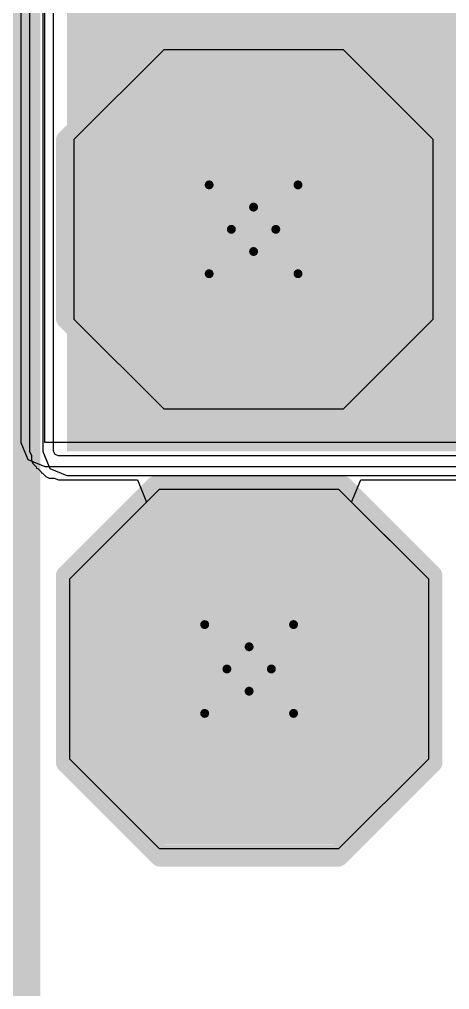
# Model space of a CAD drawing. Header units: inches. Extents: x -4 to 389, y 0 to 108.
# Drawn here: x 0.13 to 2.59, y 8.17 to 13.72 of the extents above; entities that cross this region are included whole.
import ezdxf

# ---------------------------------------------------------------- set-up
doc = ezdxf.new("R2010")
doc.units = ezdxf.units.IN
for name, color, linetype in [('Board Outline', 76, 'Continuous'), ('Bottom Layer', 5, 'Continuous'), ('Bottom Solder', 6, 'Continuous'), ('Drill Drawing', 1, 'Continuous'), ('Multi-Layer', 9, 'Continuous'), ('Pad Holes', 156, 'Continuous'), ('Signal_1', 16, 'Continuous'), ('Signal_2', 76, 'Continuous'), ('Top Layer', 1, 'Continuous'), ('Top Overlay', 2, 'Continuous'), ('Top Solder', 216, 'Continuous')]:
    doc.layers.add(name, color=color, linetype=linetype)

msp = doc.modelspace()

# ---------------------------------------------------------------- hatches: boundary and pattern name
at = {"layer": 'Bottom Layer'}
for points in [[(0.5732, 12.9722), (0.5732, 12.0722), (1.0232, 11.6222), (1.9232, 11.6222), (2.3732, 12.0722), (2.3732, 12.9722), (1.9232, 13.4222), (1.0232, 13.4222)], [(0.9978, 9.1076), (1.8978, 9.1076), (2.3478, 9.5576), (2.3478, 10.4576), (1.8978, 10.9076), (0.9978, 10.9076), (0.5478, 10.4576), (0.5478, 9.5576)]]:
    msp.add_hatch(color=5, dxfattribs=at).paths.add_polyline_path(points)
at = {"layer": 'Bottom Solder'}
for points in [[(0.4716, 13.023), (0.4716, 12.0214), (0.9724, 11.5206), (1.974, 11.5206), (2.4748, 12.0214), (2.4748, 13.023), (1.974, 13.5238), (0.9724, 13.5238)], [(0.947, 9.006), (1.9486, 9.006), (2.4494, 9.5068), (2.4494, 10.5084), (1.9486, 11.0092), (0.947, 11.0092), (0.4462, 10.5084), (0.4462, 9.5068)]]:
    msp.add_hatch(color=6, dxfattribs=at).paths.add_polyline_path(points)
at = {"layer": 'Multi-Layer'}
for points in [[(0.5732, 12.9722), (0.5732, 12.0722), (1.0232, 11.6222), (1.9232, 11.6222), (2.3732, 12.0722), (2.3732, 12.9722), (1.9232, 13.4222), (1.0232, 13.4222)], [(0.9978, 9.1076), (1.8978, 9.1076), (2.3478, 9.5576), (2.3478, 10.4576), (1.8978, 10.9076), (0.9978, 10.9076), (0.5478, 10.4576), (0.5478, 9.5576)]]:
    msp.add_hatch(color=9, dxfattribs=at).paths.add_polyline_path(points)
at = {"layer": 'Pad Holes'}
h = msp.add_hatch(color=7, dxfattribs=at)
edge = h.paths.add_edge_path()
edge.add_arc((1.4732, 12.5222), 0.46, 0, 360)
h = msp.add_hatch(color=7, dxfattribs=at)
edge = h.paths.add_edge_path()
edge.add_arc((1.4478, 10.0076), 0.46, 0, 360)
at = {"layer": 'Signal_1'}
for points in [[(0.5732, 12.9722), (0.5732, 12.0722), (1.0232, 11.6222), (1.9232, 11.6222), (2.3732, 12.0722), (2.3732, 12.9722), (1.9232, 13.4222), (1.0232, 13.4222)], [(0.9978, 9.1076), (1.8978, 9.1076), (2.3478, 9.5576), (2.3478, 10.4576), (1.8978, 10.9076), (0.9978, 10.9076), (0.5478, 10.4576), (0.5478, 9.5576)]]:
    msp.add_hatch(color=16, dxfattribs=at).paths.add_polyline_path(points)
at = {"layer": 'Signal_2'}
for points in [[(0.5732, 12.9722), (0.5732, 12.0722), (1.0232, 11.6222), (1.9232, 11.6222), (2.3732, 12.0722), (2.3732, 12.9722), (1.9232, 13.4222), (1.0232, 13.4222)], [(0.9978, 9.1076), (1.8978, 9.1076), (2.3478, 9.5576), (2.3478, 10.4576), (1.8978, 10.9076), (0.9978, 10.9076), (0.5478, 10.4576), (0.5478, 9.5576)]]:
    msp.add_hatch(color=76, dxfattribs=at).paths.add_polyline_path(points)
at = {"layer": 'Top Layer'}
for points in [[(0.4064, 11.2522), (6.4008, 11.2522), (6.4008, 14.986), (0.4064, 14.986)], [(0.5732, 12.9722), (0.5732, 12.0722), (1.0232, 11.6222), (1.9232, 11.6222), (2.3732, 12.0722), (2.3732, 12.9722), (1.9232, 13.4222), (1.0232, 13.4222)], [(0.9978, 9.1076), (1.8978, 9.1076), (2.3478, 9.5576), (2.3478, 10.4576), (1.8978, 10.9076), (0.9978, 10.9076), (0.5478, 10.4576), (0.5478, 9.5576)]]:
    msp.add_hatch(color=1, dxfattribs=at).paths.add_polyline_path(points)
at = {"layer": 'Top Solder'}
for points in [[(0.4716, 13.023), (0.4716, 12.0214), (0.9724, 11.5206), (1.974, 11.5206), (2.4748, 12.0214), (2.4748, 13.023), (1.974, 13.5238), (0.9724, 13.5238)], [(0.947, 9.006), (1.9486, 9.006), (2.4494, 9.5068), (2.4494, 10.5084), (1.9486, 11.0092), (0.947, 11.0092), (0.4462, 10.5084), (0.4462, 9.5068)]]:
    msp.add_hatch(color=216, dxfattribs=at).paths.add_polyline_path(points)

# ---------------------------------------------------------------- linework, layer by layer
at = {"layer": 'Board Outline'}
msp.add_lwpolyline([(0, 49.9364, 0.508, 0.508, 0), (0, 0, 0.508, 0.508, 0)], format="xyseb", dxfattribs=at)
at = {"layer": 'Bottom Layer'}
for p, q in [((0.1419, 21.2256), (0.1419, 11.303)), ((0.2794, 11.303), (0.2794, 21.2256)), ((0.1419, 11.303), (0.1822, 11.2058)), ((8.128, 11.303), (0.2794, 11.303)), ((0.1822, 11.2058), (0.2794, 11.1655)), ((0.2794, 11.1655), (8.128, 11.1655))]:
    msp.add_line(p, q, dxfattribs=at)
at = {"layer": 'Drill Drawing'}
for points in [[(1.2192, 12.7762, 0.0508, 0.0508, 0), (1.4732, 12.6492, 0.0508, 0.0508, 0)], [(1.2192, 12.7762, 0.0508, 0.0508, 0), (1.3462, 12.5222, 0.0508, 0.0508, 0)], [(1.4732, 12.6492, 0.0508, 0.0508, 0), (1.7272, 12.7762, 0.0508, 0.0508, 0)], [(1.6002, 12.5222, 0.0508, 0.0508, 0), (1.7272, 12.7762, 0.0508, 0.0508, 0)], [(1.2192, 12.2682, 0.0508, 0.0508, 0), (1.3462, 12.5222, 0.0508, 0.0508, 0)], [(1.6002, 12.5222, 0.0508, 0.0508, 0), (1.7272, 12.2682, 0.0508, 0.0508, 0)], [(1.2192, 12.2682, 0.0508, 0.0508, 0), (1.4732, 12.3952, 0.0508, 0.0508, 0)], [(1.4732, 12.3952, 0.0508, 0.0508, 0), (1.7272, 12.2682, 0.0508, 0.0508, 0)], [(1.1938, 10.2616, 0.0508, 0.0508, 0), (1.4478, 10.1346, 0.0508, 0.0508, 0)], [(1.1938, 10.2616, 0.0508, 0.0508, 0), (1.3208, 10.0076, 0.0508, 0.0508, 0)], [(1.4478, 10.1346, 0.0508, 0.0508, 0), (1.7018, 10.2616, 0.0508, 0.0508, 0)], [(1.5748, 10.0076, 0.0508, 0.0508, 0), (1.7018, 10.2616, 0.0508, 0.0508, 0)], [(1.1938, 9.7536, 0.0508, 0.0508, 0), (1.3208, 10.0076, 0.0508, 0.0508, 0)], [(1.5748, 10.0076, 0.0508, 0.0508, 0), (1.7018, 9.7536, 0.0508, 0.0508, 0)], [(1.1938, 9.7536, 0.0508, 0.0508, 0), (1.4478, 9.8806, 0.0508, 0.0508, 0)], [(1.4478, 9.8806, 0.0508, 0.0508, 0), (1.7018, 9.7536, 0.0508, 0.0508, 0)]]:
    msp.add_lwpolyline(points, format="xyseb", dxfattribs=at)
for points in [[(1.2065, 12.7762, 0.0254, 0.0254, 1), (1.2319, 12.7762, 0.0254, 0.0254, 1)], [(1.2065, 12.7762, 0.0254, 0.0254, 1), (1.2319, 12.7762, 0.0254, 0.0254, 1)], [(1.7145, 12.7762, 0.0254, 0.0254, 1), (1.7399, 12.7762, 0.0254, 0.0254, 1)], [(1.7145, 12.7762, 0.0254, 0.0254, 1), (1.7399, 12.7762, 0.0254, 0.0254, 1)], [(1.4605, 12.6492, 0.0254, 0.0254, 1), (1.4859, 12.6492, 0.0254, 0.0254, 1)], [(1.4605, 12.6492, 0.0254, 0.0254, 1), (1.4859, 12.6492, 0.0254, 0.0254, 1)], [(1.3335, 12.5222, 0.0254, 0.0254, 1), (1.3589, 12.5222, 0.0254, 0.0254, 1)], [(1.3335, 12.5222, 0.0254, 0.0254, 1), (1.3589, 12.5222, 0.0254, 0.0254, 1)], [(1.5875, 12.5222, 0.0254, 0.0254, 1), (1.6129, 12.5222, 0.0254, 0.0254, 1)], [(1.5875, 12.5222, 0.0254, 0.0254, 1), (1.6129, 12.5222, 0.0254, 0.0254, 1)], [(1.4605, 12.3952, 0.0254, 0.0254, 1), (1.4859, 12.3952, 0.0254, 0.0254, 1)], [(1.4605, 12.3952, 0.0254, 0.0254, 1), (1.4859, 12.3952, 0.0254, 0.0254, 1)], [(1.2065, 12.2682, 0.0254, 0.0254, 1), (1.2319, 12.2682, 0.0254, 0.0254, 1)], [(1.2065, 12.2682, 0.0254, 0.0254, 1), (1.2319, 12.2682, 0.0254, 0.0254, 1)], [(1.7145, 12.2682, 0.0254, 0.0254, 1), (1.7399, 12.2682, 0.0254, 0.0254, 1)], [(1.7145, 12.2682, 0.0254, 0.0254, 1), (1.7399, 12.2682, 0.0254, 0.0254, 1)], [(1.1811, 10.2616, 0.0254, 0.0254, 1), (1.2065, 10.2616, 0.0254, 0.0254, 1)], [(1.1811, 10.2616, 0.0254, 0.0254, 1), (1.2065, 10.2616, 0.0254, 0.0254, 1)], [(1.6891, 10.2616, 0.0254, 0.0254, 1), (1.7145, 10.2616, 0.0254, 0.0254, 1)], [(1.6891, 10.2616, 0.0254, 0.0254, 1), (1.7145, 10.2616, 0.0254, 0.0254, 1)], [(1.4351, 10.1346, 0.0254, 0.0254, 1), (1.4605, 10.1346, 0.0254, 0.0254, 1)], [(1.4351, 10.1346, 0.0254, 0.0254, 1), (1.4605, 10.1346, 0.0254, 0.0254, 1)], [(1.3081, 10.0076, 0.0254, 0.0254, 1), (1.3335, 10.0076, 0.0254, 0.0254, 1)], [(1.3081, 10.0076, 0.0254, 0.0254, 1), (1.3335, 10.0076, 0.0254, 0.0254, 1)], [(1.5621, 10.0076, 0.0254, 0.0254, 1), (1.5875, 10.0076, 0.0254, 0.0254, 1)], [(1.5621, 10.0076, 0.0254, 0.0254, 1), (1.5875, 10.0076, 0.0254, 0.0254, 1)], [(1.4351, 9.8806, 0.0254, 0.0254, 1), (1.4605, 9.8806, 0.0254, 0.0254, 1)], [(1.4351, 9.8806, 0.0254, 0.0254, 1), (1.4605, 9.8806, 0.0254, 0.0254, 1)], [(1.1811, 9.7536, 0.0254, 0.0254, 1), (1.2065, 9.7536, 0.0254, 0.0254, 1)], [(1.1811, 9.7536, 0.0254, 0.0254, 1), (1.2065, 9.7536, 0.0254, 0.0254, 1)], [(1.6891, 9.7536, 0.0254, 0.0254, 1), (1.7145, 9.7536, 0.0254, 0.0254, 1)], [(1.6891, 9.7536, 0.0254, 0.0254, 1), (1.7145, 9.7536, 0.0254, 0.0254, 1)]]:
    msp.add_lwpolyline(points, format="xyseb", close=True, dxfattribs=at)
at = {"layer": 'Signal_1'}
for p, q in [((0.9597, 13.5492), (0.4462, 13.0357)), ((1.9867, 13.5492), (0.9597, 13.5492)), ((2.5002, 13.0357), (1.9867, 13.5492)), ((0.4462, 13.0357), (0.4462, 12.0087)), ((2.5002, 12.0087), (2.5002, 13.0357)), ((0.4462, 12.0087), (0.9597, 11.4952)), ((1.9867, 11.4952), (2.5002, 12.0087)), ((0.9597, 11.4952), (1.9867, 11.4952)), ((0.9343, 11.0346), (0.4208, 10.5211)), ((1.9613, 11.0346), (0.9343, 11.0346)), ((2.4748, 10.5211), (1.9613, 11.0346)), ((0.4208, 10.5211), (0.4208, 9.4941)), ((2.4748, 9.4941), (2.4748, 10.5211)), ((0.4208, 9.4941), (0.9343, 8.9806)), ((1.9613, 8.9806), (2.4748, 9.4941)), ((0.9343, 8.9806), (1.9613, 8.9806))]:
    msp.add_line(p, q, dxfattribs=at)
at = {"layer": 'Signal_2'}
for p, q in [((0.1927, 16.6097), (0.1927, 11.2541)), ((0.3302, 11.2541), (0.3302, 16.6097)), ((0.1927, 11.2541), (0.2032, 11.2289)), ((0.2032, 11.2289), (0.2032, 11.2015)), ((0.3382, 11.2348), (0.3302, 11.2541)), ((0.3575, 11.2268), (0.3382, 11.2348)), ((20.2165, 11.2268), (0.3575, 11.2268)), ((0.2032, 11.2015), (0.2112, 11.1822)), ((0.2112, 11.1822), (0.2112, 11.1822)), ((0.2112, 11.1822), (0.2112, 11.1822)), ((0.2112, 11.1822), (0.2305, 11.1629)), ((0.2305, 11.1629), (0.233, 11.1569)), ((0.233, 11.1569), (0.2389, 11.1545)), ((0.2389, 11.1545), (0.2579, 11.1355)), ((0.2579, 11.1355), (0.2603, 11.1296)), ((0.2603, 11.1296), (0.2663, 11.1271)), ((0.2663, 11.1271), (0.2856, 11.1078)), ((0.2856, 11.1078), (0.2856, 11.1078)), ((0.2856, 11.1078), (0.2856, 11.1078)), ((0.2856, 11.1078), (0.3049, 11.0998)), ((0.3049, 11.0998), (0.3323, 11.0998)), ((0.3323, 11.0998), (0.3575, 11.0893)), ((0.3575, 11.0893), (0.8094, 11.0893)), ((0.8094, 11.0893), (0.862, 10.9623)), ((2.0336, 10.9623), (2.0862, 11.0893)), ((2.0862, 11.0893), (20.2165, 11.0893)), ((0.862, 10.9623), (0.4208, 10.5211)), ((2.4748, 10.5211), (2.0336, 10.9623)), ((0.4208, 10.5211), (0.4208, 9.4941)), ((2.4748, 9.4941), (2.4748, 10.5211)), ((0.4208, 9.4941), (0.9343, 8.9806)), ((1.9613, 8.9806), (2.4748, 9.4941)), ((0.9343, 8.9806), (1.9613, 8.9806))]:
    msp.add_line(p, q, dxfattribs=at)
at = {"layer": 'Top Layer'}
for p, q in [((0.2689, 14.986), (0.2689, 11.2522)), ((0.2689, 11.2522), (0.3092, 11.155)), ((0.3092, 11.155), (0.4064, 11.1147)), ((0.4064, 11.1147), (6.4008, 11.1147))]:
    msp.add_line(p, q, dxfattribs=at)
at = {"layer": 'Top Overlay'}
for points in [[(0.4064, 13.0302, 0.127, 0.127, 0), (0.9398, 13.5636, 0.127, 0.127, 0)], [(0.9398, 13.5636, 0.127, 0.127, 0), (2.0066, 13.5636, 0.127, 0.127, 0)], [(2.0066, 13.5636, 0.127, 0.127, 0), (2.5146, 13.0556, 0.127, 0.127, 0)], [(2.5146, 12.0142, 0.127, 0.127, 0), (2.5146, 13.0556, 0.127, 0.127, 0)], [(0.4064, 12.0142, 0.127, 0.127, 0), (0.4064, 13.0302, 0.127, 0.127, 0)], [(0.4064, 12.0142, 0.127, 0.127, 0), (0.9398, 11.4808, 0.127, 0.127, 0)], [(2.0066, 11.4808, 0.127, 0.127, 0), (2.5146, 11.9888, 0.127, 0.127, 0)], [(0.9398, 11.4808, 0.127, 0.127, 0), (2.0066, 11.4808, 0.127, 0.127, 0)], [(0.4064, 10.541, 0.127, 0.127, 0), (0.9144, 11.049, 0.127, 0.127, 0)], [(0.9144, 11.049, 0.127, 0.127, 0), (1.9558, 11.049, 0.127, 0.127, 0)], [(1.9812, 11.049, 0.127, 0.127, 0), (2.4892, 10.541, 0.127, 0.127, 0)], [(0.4064, 9.4742, 0.127, 0.127, 0), (0.4064, 10.541, 0.127, 0.127, 0)], [(2.4892, 9.4742, 0.127, 0.127, 0), (2.4892, 10.541, 0.127, 0.127, 0)], [(0.4064, 9.4742, 0.127, 0.127, 0), (0.9398, 8.9408, 0.127, 0.127, 0)], [(1.9558, 8.9408, 0.127, 0.127, 0), (2.4892, 9.4742, 0.127, 0.127, 0)], [(0.9398, 8.9408, 0.127, 0.127, 0), (1.9558, 8.9408, 0.127, 0.127, 0)]]:
    msp.add_lwpolyline(points, format="xyseb", dxfattribs=at)
for points in [[(0.908, 13.5636, 0.0635, 0.0635, 1), (0.9715, 13.5636, 0.0635, 0.0635, 1)], [(0.908, 13.5636, 0.0635, 0.0635, 1), (0.9715, 13.5636, 0.0635, 0.0635, 1)], [(1.9748, 13.5636, 0.0635, 0.0635, 1), (2.0383, 13.5636, 0.0635, 0.0635, 1)], [(1.9748, 13.5636, 0.0635, 0.0635, 1), (2.0383, 13.5636, 0.0635, 0.0635, 1)], [(2.4829, 13.0556, 0.0635, 0.0635, 1), (2.5463, 13.0556, 0.0635, 0.0635, 1)], [(2.4829, 13.0556, 0.0635, 0.0635, 1), (2.5463, 13.0556, 0.0635, 0.0635, 1)], [(0.3746, 13.0302, 0.0635, 0.0635, 1), (0.4381, 13.0302, 0.0635, 0.0635, 1)], [(0.3746, 13.0302, 0.0635, 0.0635, 1), (0.4381, 13.0302, 0.0635, 0.0635, 1)], [(0.3746, 12.0142, 0.0635, 0.0635, 1), (0.4381, 12.0142, 0.0635, 0.0635, 1)], [(0.3746, 12.0142, 0.0635, 0.0635, 1), (0.4381, 12.0142, 0.0635, 0.0635, 1)], [(2.4829, 12.0142, 0.0635, 0.0635, 1), (2.5463, 12.0142, 0.0635, 0.0635, 1)], [(2.4829, 11.9888, 0.0635, 0.0635, 1), (2.5463, 11.9888, 0.0635, 0.0635, 1)], [(0.908, 11.4808, 0.0635, 0.0635, 1), (0.9715, 11.4808, 0.0635, 0.0635, 1)], [(0.908, 11.4808, 0.0635, 0.0635, 1), (0.9715, 11.4808, 0.0635, 0.0635, 1)], [(1.9748, 11.4808, 0.0635, 0.0635, 1), (2.0383, 11.4808, 0.0635, 0.0635, 1)], [(1.9748, 11.4808, 0.0635, 0.0635, 1), (2.0383, 11.4808, 0.0635, 0.0635, 1)], [(0.8827, 11.049, 0.0635, 0.0635, 1), (0.9461, 11.049, 0.0635, 0.0635, 1)], [(0.8827, 11.049, 0.0635, 0.0635, 1), (0.9461, 11.049, 0.0635, 0.0635, 1)], [(1.9241, 11.049, 0.0635, 0.0635, 1), (1.9875, 11.049, 0.0635, 0.0635, 1)], [(1.9494, 11.049, 0.0635, 0.0635, 1), (2.013, 11.049, 0.0635, 0.0635, 1)], [(0.3746, 10.541, 0.0635, 0.0635, 1), (0.4381, 10.541, 0.0635, 0.0635, 1)], [(0.3746, 10.541, 0.0635, 0.0635, 1), (0.4381, 10.541, 0.0635, 0.0635, 1)], [(2.4575, 10.541, 0.0635, 0.0635, 1), (2.521, 10.541, 0.0635, 0.0635, 1)], [(2.4575, 10.541, 0.0635, 0.0635, 1), (2.521, 10.541, 0.0635, 0.0635, 1)], [(0.3746, 9.4742, 0.0635, 0.0635, 1), (0.4381, 9.4742, 0.0635, 0.0635, 1)], [(0.3746, 9.4742, 0.0635, 0.0635, 1), (0.4381, 9.4742, 0.0635, 0.0635, 1)], [(2.4575, 9.4742, 0.0635, 0.0635, 1), (2.521, 9.4742, 0.0635, 0.0635, 1)], [(2.4575, 9.4742, 0.0635, 0.0635, 1), (2.521, 9.4742, 0.0635, 0.0635, 1)], [(0.908, 8.9408, 0.0635, 0.0635, 1), (0.9715, 8.9408, 0.0635, 0.0635, 1)], [(0.908, 8.9408, 0.0635, 0.0635, 1), (0.9715, 8.9408, 0.0635, 0.0635, 1)], [(1.9241, 8.9408, 0.0635, 0.0635, 1), (1.9875, 8.9408, 0.0635, 0.0635, 1)], [(1.9241, 8.9408, 0.0635, 0.0635, 1), (1.9875, 8.9408, 0.0635, 0.0635, 1)]]:
    msp.add_lwpolyline(points, format="xyseb", close=True, dxfattribs=at)

doc.saveas('drawing.dxf')
